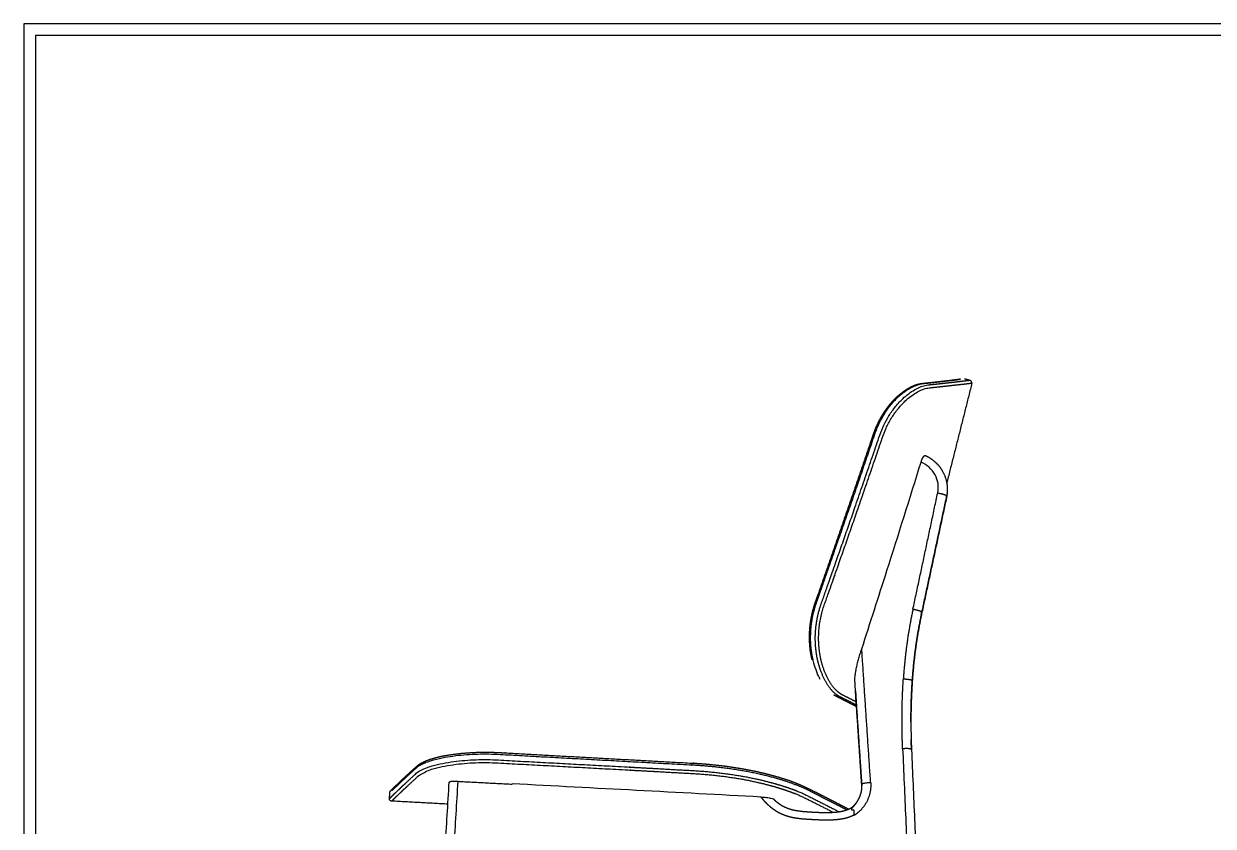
# Model space of a CAD drawing. Header units: millimetres. Extents: x 0 to 2008, y 0 to 2841.
# Drawn here: x 0 to 1004, y 2163 to 2841 of the extents above; entities that cross this region are included whole.
import ezdxf

# ---------------------------------------------------------------- set-up
doc = ezdxf.new("R2010")
doc.units = ezdxf.units.MM
doc.header["$MEASUREMENT"] = 0
doc.layers.add('3050 Søborg Wood Base', color=7, linetype='Continuous', true_color=0x000000)
doc.layers.add('Layout Large', color=7, linetype='Continuous', true_color=0x000000)

msp = doc.modelspace()

# ---------------------------------------------------------------- linework, layer by layer
at = {"layer": '3050 Søborg Wood Base'}
for points, weights, degree, knots in [([(760.1, 2537.1), (760.2, 2537.1), (760.4, 2537.1), (760.6, 2537.2), (762.9, 2537.4), (765.2, 2537.7), (767.5, 2537.9), (771.9, 2538.4), (776.3, 2538.9), (780.7, 2539.4), (784.1, 2539.8), (787.4, 2540.3), (790.8, 2540.7), (790.8, 2540.7), (790.8, 2540.7), (790.8, 2540.7)], [1, 1, 1, 1, 0.999998284861, 0.999998284861, 1, 0.99999437045, 0.99999437045, 1, 0.999997689777, 0.999997689777, 1, 1, 1, 1], 3, [5.038646, 5.038646, 5.038646, 5.038646, 6.348204, 6.348204, 6.348204, 13.334718, 13.334718, 13.334718, 26.595767, 26.595767, 26.595767, 36.772846, 36.772846, 36.772846, 36.788146, 36.788146, 36.788146, 36.788146]), ([(666.6, 2302.9), (666.1, 2304.8), (665.3, 2308.8), (664.3, 2316.8), (664.2, 2325), (664.9, 2333.4), (666.2, 2341.7), (667.9, 2347.8), (669.3, 2351.8), (669.4, 2352.2), (669.6, 2352.6), (669.7, 2353.1), (670.5, 2355.2), (678.8, 2378.9), (694.7, 2424.5), (710, 2468.9), (717.7, 2491.7), (718, 2492.6), (718.1, 2492.8), (718.2, 2493), (718.2, 2493.2), (718.3, 2493.4), (718.4, 2493.6), (718.5, 2493.8), (719, 2495.4), (720.1, 2498.4), (722.7, 2504.2), (725.6, 2509.7), (729, 2514.8), (731.7, 2518.4), (734.2, 2521.3), (736.2, 2523.5), (737.3, 2524.5), (737.8, 2525), (739.1, 2526.1), (743.6, 2530.1), (749.7, 2534), (754.9, 2536), (757.3, 2536.6), (758.3, 2536.7), (758.6, 2536.8), (758.7, 2536.8), (758.8, 2536.8), (758.9, 2536.8), (759.2, 2536.8), (759.9, 2536.9), (760.5, 2537), (760.9, 2537), (761.1, 2537), (761.2, 2537), (761.4, 2537.1), (763.9, 2537.3), (771.7, 2538.2), (783, 2539.5), (788.9, 2540.2), (791, 2540.5)], [1, 1, 1, 1, 1, 1, 1, 1, 1, 0.9999977179, 0.9999977179, 1, 1, 1, 1, 1, 1, 1, 1, 1, 1, 1, 1, 1, 1, 1, 1, 1, 1, 1, 1, 1, 1, 1, 1, 1, 1, 1, 1, 1, 1, 1, 1, 1, 1, 1, 1, 1, 1, 1, 1, 1, 1, 1, 1, 1], 3, [1375.366714, 1375.366714, 1375.366714, 1375.366714, 1381.387202, 1387.341479, 1399.747169, 1405.908978, 1412.407476, 1424.98554, 1424.98554, 1424.98554, 1426.34385, 1426.34385, 1426.34385, 1433.107123, 1502.362985, 1572.518431, 1575.21497, 1575.21497, 1575.21497, 1575.889283, 1575.889283, 1575.889283, 1576.555824, 1576.555824, 1576.555824, 1581.454863, 1586.209344, 1595.600661, 1600.002601, 1604.721275, 1609.174369, 1611.402178, 1613.578504, 1613.578504, 1613.578504, 1620.531186, 1638.971362, 1648.890081, 1653.35621, 1654.83255, 1655.590274, 1655.590274, 1655.590274, 1656.136174, 1656.682074, 1657.773874, 1660.926961, 1660.926961, 1660.926961, 1662.241722, 1662.241722, 1662.241722, 1680.524299, 1723.508635, 1771.801706, 1771.801706, 1771.801706, 1771.801706]), ([(670.6, 2301.9), (670.1, 2303.9), (669.3, 2307.8), (668.3, 2315.9), (668.1, 2324.2), (668.9, 2332.4), (669.8, 2338.5), (671.2, 2344.6), (672.5, 2348.7), (673.2, 2350.8), (673.4, 2351.2), (673.5, 2351.6), (673.7, 2352.1), (687, 2389.7), (702.7, 2434.9), (718.7, 2481.5), (721.7, 2490.3), (722.1, 2491.5), (722.2, 2491.7), (722.3, 2492), (722.3, 2492.2), (722.4, 2492.4), (722.5, 2492.6), (722.6, 2492.8), (723.1, 2494.3), (724.2, 2497.3), (726.8, 2503.2), (730.6, 2510.1), (735.3, 2516.7), (739.2, 2521.2), (741.3, 2523.2), (742.1, 2523.9), (743.4, 2525.2), (749.4, 2530.3), (756.2, 2534.1), (761.5, 2535.4), (762.8, 2535.6), (763.1, 2535.7), (763.2, 2535.7), (763.4, 2535.7), (763.8, 2535.7), (764.4, 2535.8), (765, 2535.8), (765.4, 2535.9), (765.5, 2535.9), (765.7, 2535.9), (765.9, 2535.9), (766.8, 2536), (775, 2536.9), (785.8, 2538.1), (795, 2539.2), (798.5, 2539.6), (799, 2539.6), (799.1, 2539.6)], [1, 1, 1, 1, 1, 1, 1, 1, 1, 1, 0.999997149791, 0.999997149791, 1, 1, 1, 1, 1, 1, 1, 1, 1, 1, 1, 1, 1, 1, 1, 1, 1, 1, 1, 1, 1, 1, 1, 1, 1, 1, 1, 1, 1, 1, 1, 1, 1, 1, 1, 1, 1, 1, 1, 1, 1, 1], 3, [72.774298, 72.774298, 72.774298, 72.774298, 78.91307, 84.821831, 97.259087, 103.626565, 109.588455, 115.886084, 122.430423, 122.430423, 122.430423, 123.788874, 123.788874, 123.788874, 244.536549, 268.739267, 272.704573, 272.704573, 272.704573, 273.379149, 273.379149, 273.379149, 274.045765, 274.045765, 274.045765, 278.80677, 283.729012, 293.390379, 302.410081, 307.935552, 311.118366, 311.118366, 311.118366, 318.804214, 344.575594, 351.035665, 353.583924, 353.583924, 353.583924, 354.248798, 354.913672, 356.24342, 358.986186, 358.986186, 358.986186, 360.31694, 360.31694, 360.31694, 366.965787, 422.376358, 461.275143, 500.438044, 520.654521, 520.654521, 520.654521, 520.654521]), ([(673.3, 2302.6), (672.9, 2304.5), (672.1, 2308.4), (671.1, 2316.2), (670.8, 2330.2), (673.2, 2342.2), (675.8, 2349.8), (676, 2350.2), (676.1, 2350.7), (676.3, 2351.1), (689.6, 2388.7), (705.3, 2434), (721.3, 2480.5), (724.3, 2489.3), (724.7, 2490.6), (724.8, 2490.8), (724.9, 2491), (724.9, 2491.2), (725, 2491.4), (725.1, 2491.6), (725.2, 2491.8), (725.6, 2493.3), (726.7, 2496.2), (729.2, 2501.8), (732.9, 2508.5), (737.4, 2514.8), (741.2, 2519.1), (743.2, 2521.1), (743.9, 2521.8), (745.3, 2523), (751.1, 2528), (757.8, 2531.7), (762.9, 2533), (764.2, 2533.2), (764.5, 2533.3), (764.6, 2533.3), (764.8, 2533.3), (765.2, 2533.3), (765.8, 2533.4), (766.4, 2533.4), (766.8, 2533.5), (767, 2533.5), (767.1, 2533.5), (767.3, 2533.5), (768.2, 2533.6), (776.4, 2534.5), (787.3, 2535.7), (796.5, 2536.7), (799.9, 2537.2), (800.5, 2537.2), (800.5, 2537.2)], [1, 1, 1, 1, 1, 1, 1, 0.99999737395, 0.99999737395, 1, 1, 1, 1, 1, 1, 1, 1, 1, 1, 1, 1, 1, 1, 1, 1, 1, 1, 1, 1, 1, 1, 1, 1, 1, 1, 1, 1, 1, 1, 1, 1, 1, 1, 1, 1, 1, 1, 1, 1, 1, 1], 3, [69.967738, 69.967738, 69.967738, 69.967738, 75.924805, 81.647817, 93.659068, 117.878952, 117.878952, 117.878952, 119.217611, 119.217611, 119.217611, 239.965286, 264.168003, 268.13331, 268.13331, 268.13331, 268.807886, 268.807886, 268.807886, 269.474502, 269.474502, 269.474502, 274.03785, 278.760688, 288.051062, 296.751292, 302.093898, 305.17923, 305.17923, 305.17923, 312.865077, 338.636457, 345.096529, 347.644787, 347.644787, 347.644787, 348.309661, 348.974535, 350.304283, 353.04705, 353.04705, 353.04705, 354.377803, 354.377803, 354.377803, 361.02665, 416.437222, 455.336006, 494.498907, 514.715384, 514.715384, 514.715384, 514.715384]), ([(717.4, 2494), (717.6, 2494.6), (717.8, 2495.3), (718.1, 2495.9), (718.5, 2497), (718.9, 2498.1), (719.3, 2499.1), (720.1, 2500.9), (720.9, 2502.6), (721.7, 2504.3), (722.8, 2506.6), (724, 2508.8), (725.4, 2511), (727.3, 2514.1), (729.4, 2517), (731.5, 2519.5), (732.2, 2520.4), (733, 2521.3), (733.8, 2522.1), (734.3, 2522.7), (734.9, 2523.3), (735.5, 2523.9), (735.8, 2524.2), (736.2, 2524.5), (736.5, 2524.9), (737.7, 2526), (739, 2527.1), (740.2, 2528.1), (743.5, 2530.8), (746.7, 2532.9), (749.8, 2534.4), (751.5, 2535.2), (753.1, 2535.8), (754.7, 2536.2), (755.4, 2536.4), (756.1, 2536.6), (756.8, 2536.7), (757, 2536.8), (757.3, 2536.8), (757.5, 2536.8), (757.6, 2536.8), (757.7, 2536.9), (757.8, 2536.9)], [1, 0.999954901268, 0.999954901268, 1, 0.999867393498, 0.999867393498, 1, 0.999631941858, 0.999631941858, 1, 0.999284427054, 0.999284427054, 1, 1, 1, 1, 0.999757635196, 0.999757635196, 1, 0.999852389533, 0.999852389533, 1, 0.999954259286, 0.999954259286, 1, 0.999581183822, 0.999581183822, 1, 1, 1, 1, 1, 1, 1, 0.999202693724, 0.999202693724, 1, 0.99989506967, 0.99989506967, 1, 0.999971897152, 0.999971897152, 1], 3, [200.969603, 200.969603, 200.969603, 200.969603, 203.011622, 203.011622, 203.011622, 206.4879, 206.4879, 206.4879, 212.17281, 212.17281, 212.17281, 219.766171, 219.766171, 219.766171, 232.172389, 232.172389, 232.172389, 235.605972, 235.605972, 235.605972, 238.049513, 238.049513, 238.049513, 239.503349, 239.503349, 239.503349, 244.439101, 244.439101, 244.439101, 263.209177, 263.209177, 263.209177, 273.311051, 273.311051, 273.311051, 275.478995, 275.478995, 275.478995, 276.175071, 276.175071, 276.175071, 276.528058, 276.528058, 276.528058, 276.528058]), ([(747.3, 2533), (748.7, 2533.9), (750.2, 2534.6), (751.5, 2535.2), (752.8, 2535.7), (754.1, 2536.1), (755.3, 2536.4), (755.6, 2536.5), (755.9, 2536.6), (756.3, 2536.6), (756.5, 2536.7), (756.7, 2536.7), (756.9, 2536.7), (757, 2536.8), (757.1, 2536.8), (757.2, 2536.8)], [1, 1, 1, 1, 1, 1, 1, 0.999768089498, 0.999768089498, 1, 0.999897723409, 0.999897723409, 1, 0.999949082027, 0.999949082027, 1], 3, [64.945815, 64.945815, 64.945815, 64.945815, 73.443919, 73.443919, 73.443919, 81.172462, 81.172462, 81.172462, 82.197859, 82.197859, 82.197859, 82.800594, 82.800594, 82.800594, 83.162074, 83.162074, 83.162074, 83.162074]), ([(757.8, 2536.9), (757.9, 2536.9), (758, 2536.9), (758.1, 2536.9), (758.2, 2536.9), (758.2, 2536.9), (758.3, 2536.9), (758.5, 2536.9), (758.6, 2537), (758.8, 2537), (759.2, 2537), (759.6, 2537.1), (760.1, 2537.1)], [1, 0.999989195864, 0.999989195864, 1, 1, 1, 1, 1, 1, 1, 1, 1, 1], 3, [0, 0, 0, 0, 0.24924, 0.24924, 0.24924, 0.796897, 0.796897, 0.796897, 1.888885, 1.888885, 1.888885, 5.038646, 5.038646, 5.038646, 5.038646]), ([(668.3, 2351.9), (668.4, 2352.1), (668.4, 2352.4), (668.5, 2352.6), (668.6, 2352.8), (668.7, 2353), (668.7, 2353.2), (669.5, 2355.3), (670.2, 2357.4), (671, 2359.5), (678.5, 2381.1), (686.1, 2402.7), (693.5, 2424.4), (701.1, 2446.3), (708.6, 2468.2), (716.1, 2490.2), (716.4, 2491), (716.7, 2491.9), (717, 2492.7), (717, 2492.9), (717.1, 2493.1), (717.2, 2493.3)], [1, 0.999996842951, 0.999996842951, 1, 1, 1, 1, 0.999999978035, 0.999999978035, 1, 0.99999783938, 0.99999783938, 1, 0.999998006446, 0.999998006446, 1, 1, 1, 1, 1, 1, 1], 3, [50.628977, 50.628977, 50.628977, 50.628977, 51.311568, 51.311568, 51.311568, 51.986399, 51.986399, 51.986399, 58.692594, 58.692594, 58.692594, 127.364066, 127.364066, 127.364066, 196.927765, 196.927765, 196.927765, 199.623841, 199.623841, 199.623841, 200.298166, 200.298166, 200.298166, 200.298166]), ([(757.6, 2470.5), (757.8, 2471), (757.9, 2471.4), (758.1, 2471.8), (758.1, 2472), (758.2, 2472.2), (758.2, 2472.3)], [1, 1, 1, 1, 0.999964627864, 0.999964627864, 1], 3, [32.211241, 32.211241, 32.211241, 32.211241, 33.644067, 33.644067, 33.644067, 34.173129, 34.173129, 34.173129, 34.173129]), ([(759.5, 2474.9), (759.5, 2475), (759.6, 2475.1), (759.7, 2475.2), (759.7, 2475.3), (759.8, 2475.3), (759.8, 2475.4), (760.3, 2475.9), (760.7, 2476.1), (761.2, 2476.1), (761.3, 2476.1), (761.3, 2476)], [1, 0.999632998096, 0.999632998096, 1, 0.99966144957, 0.99966144957, 1, 1, 1, 1, 1, 1], 3, [37.769722, 37.769722, 37.769722, 37.769722, 38.141062, 38.141062, 38.141062, 38.419444, 38.419444, 38.419444, 41.638449, 41.638449, 42.52479, 42.52479, 42.52479, 42.52479]), ([(761.3, 2476), (764.3, 2474.6), (767, 2472.8), (769.4, 2470.6), (772, 2468.3), (774.2, 2465.5), (775.9, 2462.4)], [0.9999999948, 0.99272935655, 0.992729358283, 1, 1, 1, 1], 3, [42.52479, 42.52479, 42.52479, 42.52479, 52.215845, 52.215845, 52.215845, 62.906881, 62.906881, 62.906881, 62.906881]), ([(665.6, 2303.5), (664.9, 2306.2), (664.4, 2309.1), (664, 2312), (663.8, 2314), (663.6, 2316), (663.5, 2318), (663.4, 2319.8), (663.4, 2321.7), (663.4, 2323.6), (663.4, 2326.9), (663.6, 2330.3), (664, 2333.6), (664.5, 2336.9), (665, 2340.1), (665.8, 2343.3), (666.2, 2345), (666.6, 2346.6), (667.1, 2348.2), (667.3, 2349.1), (667.6, 2349.9), (667.9, 2350.7), (668, 2351.1), (668.1, 2351.5), (668.3, 2351.9)], [1, 1, 1, 1, 0.999588071976, 0.999588071976, 1, 0.999655707432, 0.999655707432, 1, 0.998933837118, 0.998933837118, 1, 0.998992825867, 0.998992825867, 1, 0.999735848264, 0.999735848264, 1, 0.999931500834, 0.999931500834, 1, 0.999982452726, 0.999982452726, 1], 3, [0, 0, 0, 0, 10.165235, 10.165235, 10.165235, 16.126042, 16.126042, 16.126042, 21.720597, 21.720597, 21.720597, 31.791928, 31.791928, 31.791928, 41.690347, 41.690347, 41.690347, 46.756306, 46.756306, 46.756306, 49.327806, 49.327806, 49.327806, 50.628977, 50.628977, 50.628977, 50.628977]), ([(703, 2265.3), (698.8, 2267.5), (694.5, 2269.6), (690.3, 2271.7), (690, 2271.8), (689.7, 2272), (689.3, 2272.2), (689.2, 2272.2), (689.1, 2272.3), (688.9, 2272.4), (688.7, 2272.5), (686.7, 2273.6), (682, 2277.3), (675.7, 2286.5), (672, 2296.3), (670.6, 2301.9)], [1, 0.999996203948, 0.999996203948, 1, 1, 1, 1, 0.999976149501, 0.999976149501, 1, 1, 1, 1, 1, 1, 1], 3, [0, 0, 0, 0, 14.192571, 14.192571, 14.192571, 16.620576, 16.620576, 16.620576, 17.089162, 17.089162, 17.089162, 19.001772, 31.785218, 52.320649, 72.774298, 72.774298, 72.774298, 72.774298]), ([(702.8, 2268.1), (699.4, 2269.8), (696, 2271.5), (692.6, 2273.2), (692.3, 2273.3), (692, 2273.5), (691.6, 2273.6), (691.5, 2273.7), (691.4, 2273.8), (691.2, 2273.8), (691, 2274), (689, 2275.1), (684.5, 2278.7), (678.2, 2287.6), (674.7, 2297.2), (673.3, 2302.6)], [1, 0.999997552202, 0.999997552202, 1, 1, 1, 1, 0.999976229068, 0.999976229068, 1, 1, 1, 1, 1, 1, 1], 3, [0, 0, 0, 0, 11.392141, 11.392141, 11.392141, 13.820146, 13.820146, 13.820146, 14.282602, 14.282602, 14.282602, 16.195213, 28.978658, 49.514089, 69.967738, 69.967738, 69.967738, 69.967738]), ([(684.4, 2273.5), (684.3, 2273.5), (684.3, 2273.5), (684.2, 2273.6), (684.1, 2273.6), (684, 2273.6), (684, 2273.7)], [1, 1, 1, 1, 0.999976660696, 0.999976660696, 1], 3, [0, 0, 0, 0, 0.5106359, 0.5106359, 0.5106359, 0.7695481, 0.7695481, 0.7695481, 0.7695481]), ([(703.1, 2264), (699.4, 2265.9), (695.7, 2267.8), (692, 2269.7), (690.1, 2270.6), (688.2, 2271.6), (686.3, 2272.5), (686, 2272.7), (685.7, 2272.8), (685.3, 2273), (685, 2273.1), (684.7, 2273.3), (684.4, 2273.5)], [1, 0.999997105746, 0.999997105746, 1, 0.999999082035, 0.999999082035, 1, 1, 1, 1, 1, 1, 1], 3, [0, 0, 0, 0, 12.485468, 12.485468, 12.485468, 18.857063, 18.857063, 18.857063, 21.204269, 21.204269, 21.204269, 23.601436, 23.601436, 23.601436, 23.601436]), ([(309.1, 2191.4), (309.1, 2191.5), (309.1, 2191.7), (309.2, 2192.1), (309.3, 2192.5), (309.5, 2192.8), (309.7, 2193), (309.9, 2193.2), (310.2, 2193.4), (310.3, 2193.6), (311.2, 2194.4), (312.7, 2195.9), (314.9, 2198), (317.7, 2200.7), (320.6, 2203.5), (323.5, 2206.2), (326.3, 2208.7), (329.1, 2211.3), (331.9, 2213.8), (332, 2213.9), (332.2, 2214), (332.3, 2214.1), (332.4, 2214.2), (332.5, 2214.3), (332.5, 2214.4), (332.6, 2214.4), (332.6, 2214.4), (332.7, 2214.5), (333.4, 2215.1), (334.3, 2215.7), (335.2, 2216.2), (336.7, 2217), (338.4, 2217.8), (340.3, 2218.6), (343.2, 2219.7), (346.7, 2220.7), (350.6, 2221.7), (354.6, 2222.6), (359.1, 2223.4), (364.1, 2224), (367.3, 2224.4), (370.7, 2224.8), (374.3, 2225), (380.1, 2225.5), (386.3, 2225.7), (392.6, 2225.6), (393.9, 2225.6), (395.2, 2225.5), (396.5, 2225.5), (397.1, 2225.5), (397.7, 2225.4), (398.3, 2225.4), (398.7, 2225.4), (399.1, 2225.4), (399.5, 2225.4), (399.8, 2225.4), (400.2, 2225.3), (400.6, 2225.3), (401.1, 2225.3), (401.6, 2225.3), (402, 2225.3), (402.3, 2225.2), (402.5, 2225.2), (402.8, 2225.2), (403, 2225.2), (403.3, 2225.2), (403.5, 2225.2)], [1, 1, 1, 1, 1, 1, 1, 1, 1, 1, 1, 1, 1, 0.999979461887, 0.999979461887, 1, 0.999983090768, 0.999983090768, 1, 1, 1, 1, 0.999936201033, 0.999936201033, 1, 1, 1, 1, 1, 1, 1, 1, 1, 1, 1, 1, 1, 1, 1, 1, 1, 1, 1, 1, 1, 1, 0.999977830359, 0.999977830359, 1, 0.999994195946, 0.999994195946, 1, 0.999998097882, 0.999998097882, 1, 0.999998108809, 0.999998108809, 1, 0.999996891916, 0.999996891916, 1, 1, 1, 1, 1, 1, 1], 3, [6.56198, 6.56198, 6.56198, 6.56198, 6.924802, 7.207412, 7.715146, 8.126581, 8.287272, 8.521659, 9.195986, 9.195986, 9.195986, 68.649077, 68.649077, 68.649077, 80.553543, 80.553543, 80.553543, 91.905813, 91.905813, 91.905813, 93.410669, 93.410669, 93.410669, 93.76407, 93.76407, 93.76407, 94.222102, 94.222102, 94.222102, 102.107836, 102.107836, 102.107836, 113.651168, 113.651168, 113.651168, 130.786221, 130.786221, 130.786221, 148.33299, 148.33299, 148.33299, 159.93416, 159.93416, 159.93416, 179.109148, 179.109148, 179.109148, 182.933943, 182.933943, 182.933943, 184.80368, 184.80368, 184.80368, 185.928301, 185.928301, 185.928301, 187.053132, 187.053132, 187.053132, 188.50938, 188.50938, 188.50938, 189.249642, 189.249642, 189.249642, 189.98552, 189.98552, 189.98552, 189.98552]), ([(310.9, 2193.2), (311.8, 2194.1), (314.7, 2196.9), (321.4, 2203.3), (328.3, 2209.6), (331.4, 2212.4), (331.5, 2212.5), (331.6, 2212.6), (331.8, 2212.7), (332, 2213), (332.6, 2213.5), (333.6, 2214.2), (334.8, 2214.8), (336.6, 2215.8), (339, 2216.9), (342.5, 2218.1), (346.3, 2219.2), (350.5, 2220.3), (355, 2221.2), (361.5, 2222.3), (370.2, 2223.4), (381.1, 2224), (390.4, 2224.2), (396.9, 2224), (400, 2223.9), (401.9, 2223.8), (402.9, 2223.7), (403.4, 2223.7), (404.5, 2223.6), (405.5, 2223.6), (406.5, 2223.5), (459.4, 2220.6), (512.3, 2217.7), (565.2, 2214.8), (565.7, 2214.8), (566.1, 2214.8), (566.6, 2214.8), (571.1, 2214.5), (579.9, 2213.8), (593, 2212.4), (605.8, 2210.4), (616.2, 2208.4), (624.3, 2206.6), (632, 2204.6), (639.6, 2202.5), (646.7, 2200.1), (651.6, 2198.3), (656.2, 2196.4), (659.1, 2195.1), (660.5, 2194.5), (661, 2194.2), (661.5, 2194), (662, 2193.7), (662.2, 2193.6), (662.5, 2193.5), (662.7, 2193.4), (664.2, 2192.7), (671.2, 2189.1), (681.2, 2184), (689.8, 2179.6), (693.7, 2177.6), (694.9, 2176.9)], [1, 1, 1, 1, 1, 1, 1, 1, 1, 1, 1, 1, 1, 1, 1, 1, 1, 1, 1, 1, 1, 1, 1, 1, 1, 1, 1, 1, 1, 1, 1, 1, 1, 1, 0.999999806529, 0.999999806529, 1, 1, 1, 1, 1, 1, 1, 1, 1, 1, 1, 1, 1, 1, 0.999976553696, 0.999976553696, 1, 1, 1, 1, 1, 1, 1, 1, 1, 1], 3, [628.581431, 628.581431, 628.581431, 628.581431, 667.336236, 726.537398, 767.073233, 767.073233, 767.073233, 768.576638, 768.576638, 768.576638, 769.718827, 770.878298, 772.219204, 773.739022, 776.859979, 780.379726, 784.676739, 788.83081, 793.418968, 798.331333, 808.70079, 819.742777, 831.116366, 836.524952, 839.192391, 840.451754, 842.153197, 842.153197, 842.153197, 845.209425, 845.209425, 845.209425, 1004.119305, 1004.119305, 1004.119305, 1005.60165, 1005.60165, 1005.60165, 1019.115777, 1031.987819, 1045.228218, 1057.80796, 1063.910318, 1070.01596, 1081.763497, 1087.364823, 1092.635328, 1097.484811, 1102.136776, 1102.136776, 1102.136776, 1103.80275, 1103.80275, 1103.80275, 1105.41299, 1105.41299, 1105.41299, 1115.149862, 1153.470203, 1182.28799, 1195.85413, 1195.85413, 1195.85413, 1195.85413]), ([(403.5, 2225.2), (404.5, 2225.1), (405.5, 2225.1), (406.6, 2225), (459.5, 2222.1), (512.3, 2219.2), (565.2, 2216.3), (565.7, 2216.3), (566.2, 2216.3), (566.7, 2216.2)], [1, 1, 1, 1, 1, 1, 1, 0.999999799879, 0.999999799878, 1], 3, [189.98552, 189.98552, 189.98552, 189.98552, 193.041793, 193.041793, 193.041793, 351.951672, 351.951672, 351.951672, 353.427892, 353.427892, 353.427892, 353.427892]), ([(308.8, 2186.4), (308.8, 2186.4), (310.5, 2188.1), (318.1, 2195.5), (326.9, 2203.7), (331.1, 2207.5), (331.3, 2207.7), (331.4, 2207.8), (331.5, 2207.9), (331.8, 2208.1), (332.3, 2208.6), (333.3, 2209.2), (334.4, 2209.9), (335.6, 2210.6), (337, 2211.3), (339.1, 2212.2), (342, 2213.2), (345.8, 2214.4), (350.1, 2215.4), (354.8, 2216.4), (361.4, 2217.5), (370, 2218.6), (380.7, 2219.3), (390, 2219.4), (396.5, 2219.2), (399.7, 2219.1), (401.6, 2219), (402.6, 2218.9), (403.2, 2218.9), (404.2, 2218.9), (405.2, 2218.8), (406.2, 2218.7), (459.1, 2215.9), (512, 2213), (564.9, 2210.1), (565.4, 2210), (565.9, 2210), (566.4, 2210), (570.9, 2209.7), (579.8, 2209.1), (593.1, 2207.5), (605.8, 2205.6), (618.4, 2203.1), (630.4, 2200.2), (640, 2197.4), (646.9, 2195.1), (651.6, 2193.4), (656.1, 2191.5), (658.9, 2190.3), (660.2, 2189.6), (660.7, 2189.4), (661.2, 2189.1), (661.7, 2188.9), (662, 2188.8), (662.2, 2188.6), (662.4, 2188.5), (671, 2184.2), (679.6, 2179.8), (688.2, 2175.4)], [1, 1, 1, 1, 1, 1, 1, 1, 1, 1, 1, 1, 1, 1, 1, 1, 1, 1, 1, 1, 1, 1, 1, 1, 1, 1, 1, 1, 1, 1, 1, 1, 1, 1, 1, 0.999999812432, 0.999999812432, 1, 1, 1, 1, 1, 1, 1, 1, 1, 1, 1, 1, 1, 0.999976247842, 0.999976247842, 1, 1, 1, 1, 0.999981349215, 0.999981349215, 1], 3, [3.285706, 3.285706, 3.285706, 3.285706, 65.363084, 144.765792, 199.411521, 199.411521, 199.411521, 200.923216, 200.923216, 200.923216, 201.960047, 203.141779, 204.43277, 205.835111, 207.35272, 209.171603, 212.684536, 216.555318, 221.056637, 225.959111, 230.870711, 241.095415, 251.967608, 263.175771, 268.856488, 271.566627, 272.768621, 274.528824, 274.528824, 274.528824, 277.585135, 277.585135, 277.585135, 436.495433, 436.495433, 436.495433, 437.977782, 437.977782, 437.977782, 451.480513, 464.821759, 478.045243, 490.204274, 503.362666, 514.867048, 520.13465, 525.264897, 530.038994, 534.53288, 534.53288, 534.53288, 536.200356, 536.200356, 536.200356, 537.818121, 537.818121, 537.818121, 566.706876, 566.706876, 566.706876, 566.706876]), ([(310.7, 2184.3), (310.7, 2184.3), (312.3, 2186), (320, 2193.4), (328.8, 2201.6), (333, 2205.4), (333.1, 2205.5), (333.2, 2205.6), (333.3, 2205.7), (333.6, 2205.9), (334.1, 2206.4), (335.1, 2207), (336.1, 2207.7), (337.3, 2208.4), (338.7, 2209), (340.8, 2209.9), (343.6, 2210.9), (347.3, 2212), (351.4, 2213.1), (356, 2214), (362.4, 2215.1), (370.8, 2216.1), (381.2, 2216.8), (390.2, 2216.9), (396.5, 2216.7), (399.6, 2216.6), (401.5, 2216.5), (402.5, 2216.4), (403, 2216.4), (404.1, 2216.4), (405.1, 2216.3), (406.1, 2216.2), (459, 2213.4), (511.9, 2210.5), (564.8, 2207.6), (565.2, 2207.5), (565.7, 2207.5), (566.2, 2207.5), (570.6, 2207.2), (579.4, 2206.6), (592.4, 2205.1), (604.9, 2203.2), (617.3, 2200.8), (629, 2197.9), (638.4, 2195.2), (645.2, 2192.9), (649.9, 2191.2), (654.3, 2189.4), (657, 2188.2), (658.4, 2187.5), (658.8, 2187.3), (659.3, 2187.1), (659.8, 2186.8), (660.1, 2186.7), (660.3, 2186.6), (660.5, 2186.5), (668.2, 2182.6), (675.8, 2178.8), (683.3, 2174.9)], [1, 1, 1, 1, 1, 1, 1, 1, 1, 1, 1, 1, 1, 1, 1, 1, 1, 1, 1, 1, 1, 1, 1, 1, 1, 1, 1, 1, 1, 1, 1, 1, 1, 1, 1, 0.999999804526, 0.999999804526, 1, 1, 1, 1, 1, 1, 1, 1, 1, 1, 1, 1, 1, 0.999976098863, 0.999976098863, 1, 1, 1, 1, 0.999985546764, 0.999985546764, 1], 3, [47.484709, 47.484709, 47.484709, 47.484709, 110.972526, 190.375024, 245.020608, 245.020608, 245.020608, 246.5323, 246.5323, 246.5323, 247.541565, 248.691766, 249.948211, 251.312946, 252.789784, 254.559714, 257.977843, 261.743752, 266.122476, 270.89036, 275.665774, 285.602864, 296.164156, 307.047548, 312.562948, 315.19323, 316.360817, 318.105675, 318.105675, 318.105675, 321.161977, 321.161977, 321.161977, 480.071855, 480.071855, 480.071855, 481.543306, 481.543306, 481.543306, 494.784008, 507.868577, 520.839942, 532.769981, 545.688936, 556.989384, 562.164108, 567.203701, 571.894002, 576.30895, 576.30895, 576.30895, 577.952218, 577.952218, 577.952218, 579.569978, 579.569978, 579.569978, 605.129007, 605.129007, 605.129007, 605.129007]), ([(566.7, 2216.2), (567.1, 2216.2), (567.5, 2216.2), (567.8, 2216.2), (568.3, 2216.2), (568.8, 2216.1), (569.3, 2216.1), (570.9, 2216), (572.5, 2215.9), (574.1, 2215.8), (575.8, 2215.6), (577.5, 2215.5), (579.2, 2215.3), (584.5, 2214.8), (589.8, 2214.2), (595, 2213.5), (596.3, 2213.3), (597.6, 2213.1), (598.9, 2212.9), (600.1, 2212.7), (601.4, 2212.5), (602.7, 2212.3), (605.1, 2211.9), (607.6, 2211.5), (610.1, 2211), (613.3, 2210.4), (616.5, 2209.8), (619.8, 2209.1), (621.3, 2208.7), (622.9, 2208.3), (624.5, 2208), (626.6, 2207.5), (628.8, 2206.9), (630.9, 2206.3), (636.7, 2204.8), (642.1, 2203.1), (646.9, 2201.5), (648.5, 2200.9), (650.1, 2200.3), (651.8, 2199.6), (653.1, 2199.1), (654.4, 2198.6), (655.7, 2198), (657.1, 2197.4), (658.5, 2196.8), (659.8, 2196.2), (660.1, 2196.1), (660.3, 2195.9), (660.6, 2195.8), (660.8, 2195.7), (661.1, 2195.6), (661.3, 2195.4)], [0.999999999999, 0.999999000122, 0.999999000122, 1, 0.999998569026, 0.999998569026, 1, 0.999984370558, 0.999984370558, 1, 0.999982116402, 0.999982116402, 1, 0.99982219731, 0.99982219731, 1, 0.999988649781, 0.999988649781, 1, 0.999988562277, 0.999988562277, 1, 0.999952753449, 0.999952753449, 1, 0.999907096244, 0.999907096244, 1, 0.999975577209, 0.999975577209, 1, 0.999948576552, 0.999948576552, 1, 1, 1, 1, 0.999910878168, 0.999910878168, 1, 0.999912194837, 0.999912194837, 1, 0.999849873719, 0.999849873719, 1, 0.999990411937, 0.999990411937, 1, 0.999998666061, 0.999998666061, 1], 3, [353.427892, 353.427892, 353.427892, 353.427892, 354.559207, 354.559207, 354.559207, 356.012789, 356.012789, 356.012789, 360.849442, 360.849442, 360.849442, 365.990174, 365.990174, 365.990174, 381.879536, 381.879536, 381.879536, 385.760615, 385.760615, 385.760615, 389.595024, 389.595024, 389.595024, 397.122212, 397.122212, 397.122212, 407.029685, 407.029685, 407.029685, 411.850105, 411.850105, 411.850105, 418.493625, 418.493625, 418.493625, 441.001205, 441.001205, 441.001205, 446.243522, 446.243522, 446.243522, 450.527647, 450.527647, 450.527647, 454.977407, 454.977407, 454.977407, 455.863634, 455.863634, 455.863634, 456.646566, 456.646566, 456.646566, 456.646566]), ([(715, 2200.1), (715.3, 2196.4), (714.6, 2190.1), (710.5, 2180.8), (706.2, 2176), (703.2, 2173.7), (702.5, 2173.2), (701.8, 2172.7), (701.1, 2172.2)], [1, 1, 1, 1, 1, 1, 0.999403468197, 0.999403468197, 1], 3, [0.110735, 0.110735, 0.110735, 0.110735, 11.441484, 19.143967, 30.566765, 30.566765, 30.566765, 33.164803, 33.164803, 33.164803, 33.164803]), ([(661.3, 2195.4), (661.5, 2195.3), (661.8, 2195.2), (662, 2195.1), (663.4, 2194.4), (664.9, 2193.7), (666.3, 2193), (671.3, 2190.5), (676.2, 2188), (681.2, 2185.4), (684.3, 2183.9), (687.3, 2182.3), (690.4, 2180.7), (692.4, 2179.7), (694.4, 2178.6), (696.4, 2177.6)], [1, 1, 1, 1, 0.999999494351, 0.999999494351, 1, 0.999993896389, 0.999993896389, 1, 0.999997439066, 0.999997439066, 1, 0.999998629696, 0.999998629696, 1], 3, [456.646566, 456.646566, 456.646566, 456.646566, 458.258043, 458.258043, 458.258043, 463.007627, 463.007627, 463.007627, 479.7222, 479.7222, 479.7222, 490.070611, 490.070611, 490.070611, 496.853586, 496.853586, 496.853586, 496.853586]), ([(702.4, 2182.2), (703.1, 2183), (703.7, 2184), (704.3, 2184.9), (705.3, 2186.6), (706.1, 2188.3), (706.6, 2190.2), (706.7, 2190.4), (706.9, 2190.9), (707.1, 2191.9), (707.5, 2193.8), (707.6, 2195.4), (707.6, 2196.5)], [1, 0.998137921699, 0.998137921699, 1, 0.994697737172, 0.994697737172, 1, 1, 1, 1, 1, 1, 1], 3, [0, 0, 0, 0, 3.41849, 3.41849, 3.41849, 9.127366, 9.127366, 9.127366, 9.827872, 10.70353, 12.273145, 15.54542, 15.54542, 15.54542, 15.54542]), ([(701.1, 2172.5), (699.8, 2171.9), (697.1, 2170.7), (693.5, 2169.7), (690.5, 2169.1), (687.1, 2168.6), (682.2, 2168.2), (675.3, 2168.2), (669.2, 2168.4), (664.4, 2168.7), (661.1, 2168.9), (656.7, 2169.2), (651.8, 2169.8), (646.9, 2170.8), (643, 2172), (639.4, 2173.5), (636.4, 2175), (634.3, 2176.4), (632.7, 2177.5), (631.2, 2178.6), (629.7, 2179.9), (628.2, 2181.3), (626.2, 2183.2), (624.8, 2184.9), (623.9, 2186), (623.4, 2186.6), (622.9, 2187.1), (622.5, 2187.7)], [1, 1, 1, 1, 1, 1, 1, 1, 1, 1, 1, 1, 1, 1, 1, 1, 1, 1, 1, 1, 1, 1, 1, 1, 1, 0.999894517502, 0.999894517502, 1], 3, [0, 0, 0, 0, 4.279872, 8.723077, 11.117806, 13.602438, 18.987435, 25.95637, 34.14184, 37.386482, 40.233585, 44.156741, 50.794793, 55.046927, 58.980514, 62.929926, 66.763192, 69.06132, 70.576503, 72.524445, 74.620939, 76.534707, 78.683041, 82.976301, 82.976301, 82.976301, 85.249628, 85.249628, 85.249628, 85.249628]), ([(633.1, 2186), (633.3, 2185.7), (633.6, 2185.5), (633.9, 2185.2), (634.5, 2184.6), (635.1, 2184.1), (635.7, 2183.6), (636.4, 2183.1), (637, 2182.6), (637.7, 2182.1), (639.4, 2180.9), (641.2, 2179.9), (643.1, 2179.1), (644.1, 2178.6), (645, 2178.3), (646, 2177.9), (647, 2177.6), (648, 2177.3), (649, 2177.1), (650, 2176.8), (651, 2176.6), (652, 2176.4), (653, 2176.3), (654, 2176.1), (655.1, 2176), (656.1, 2175.8), (657.1, 2175.7), (658.1, 2175.6), (659.1, 2175.5), (660.2, 2175.5), (661.2, 2175.4), (662.2, 2175.3), (663.3, 2175.3), (664.3, 2175.2), (664.7, 2175.2), (665.1, 2175.1), (665.5, 2175.1), (665.9, 2175.1), (666.3, 2175.1), (666.7, 2175.1), (667.2, 2175), (667.7, 2175), (668.2, 2175), (668.7, 2174.9), (669.2, 2174.9), (669.7, 2174.9), (671.7, 2174.8), (673.8, 2174.7), (675.8, 2174.7), (677.9, 2174.7), (679.9, 2174.7), (681.9, 2174.8), (684.4, 2174.9), (686.9, 2175.1), (689.3, 2175.5), (691.1, 2175.8), (692.9, 2176.3), (694.7, 2176.9), (695.7, 2177.2), (696.7, 2177.6), (697.6, 2178.1), (698.5, 2178.6), (699.4, 2179.2), (700.2, 2179.8), (700.6, 2180.1), (701, 2180.4), (701.4, 2180.8)], [1, 0.999934972745, 0.999934972745, 1, 0.999629151892, 0.999629151892, 1, 0.999572037426, 0.999572037426, 1, 0.996865767073, 0.996865767073, 1, 0.999310291794, 0.999310291794, 1, 0.999443141156, 0.999443141156, 1, 0.999646768167, 0.999646768167, 1, 0.999780244217, 0.999780244217, 1, 0.99989885317, 0.99989885317, 1, 0.999958961518, 0.999958961518, 1, 0.999991573683, 0.999991573683, 1, 1, 1, 1, 1, 1, 1, 0.999998753116, 0.999998753116, 1, 0.999997812401, 0.999997812401, 1, 1, 1, 1, 1, 1, 1, 1, 1, 1, 1, 1, 1, 1, 1, 1, 1, 1, 1, 0.998975871364, 0.998975871364, 1], 3, [98.286511, 98.286511, 98.286511, 98.286511, 99.405901, 99.405901, 99.405901, 101.899635, 101.899635, 101.899635, 104.36039, 104.36039, 104.36039, 110.577934, 110.577934, 110.577934, 113.643178, 113.643178, 113.643178, 116.778223, 116.778223, 116.778223, 119.816381, 119.816381, 119.816381, 122.957855, 122.957855, 122.957855, 125.996885, 125.996885, 125.996885, 129.130874, 129.130874, 129.130874, 132.207836, 132.207836, 132.207836, 133.403541, 133.403541, 133.403541, 134.595058, 134.595058, 134.595058, 136.112075, 136.112075, 136.112075, 137.61896, 137.61896, 137.61896, 143.77216, 143.77216, 143.77216, 149.88576, 149.88576, 149.88576, 157.254412, 157.254412, 157.254412, 162.872787, 162.872787, 162.872787, 166.030987, 166.030987, 166.030987, 169.199994, 169.199994, 169.199994, 170.740771, 170.740771, 170.740771, 170.740771]), ([(699.1, 2176.7), (699, 2177.1), (699, 2177.5), (699, 2177.9), (698.9, 2178.3)], [1, 0.999997327726, 1, 0.999986496765, 1], 2, [39.640146, 39.640146, 39.640146, 40.469263, 40.469263, 41.2225, 41.2225, 41.2225]), ([(699, 2178.2), (699, 2178.2), (699.1, 2178.3), (699.2, 2178.4), (699.3, 2178.6), (699.5, 2178.7), (699.7, 2178.9)], [1, 1, 1, 1, 0.999976733183, 0.999976733183, 1], 3, [-1.054352, -1.054352, -1.054352, -1.054352, -0.74039, -0.74039, -0.74039, 0, 0, 0, 0])]:
    msp.add_rational_spline(points, weights, degree=degree, knots=knots, dxfattribs=at)
for points, degree in [([(794.2, 2540.9), (794.2, 2540.9), (794.2, 2540.9), (794.2, 2540.9)], 3), ([(794.2, 2540.9), (796.6, 2540.3), (799.1, 2539.6)], 2), ([(800.5, 2537.2), (789.9, 2495), (779.2, 2452.7)], 2), ([(799.1, 2539.6), (799.8, 2538.4), (800.5, 2537.2)], 2), ([(717.2, 2493.3), (717.2, 2493.6), (717.3, 2493.8), (717.4, 2494)], 3), ([(758.2, 2472.3), (758.5, 2472.9), (758.8, 2473.5), (759, 2474), (759.2, 2474.5), (759.5, 2474.9)], 5), ([(750.7, 2346.2), (761.2, 2395.3), (771.6, 2444.5)], 2), ([(779, 2441.8), (768.5, 2392.6), (758, 2343.5)], 2), ([(758, 2342.4), (768.5, 2391.5), (779, 2440.5)], 2), ([(779, 2440.4), (768.5, 2391.3), (758, 2342.2)], 2), ([(771.6, 2444.5), (774.1, 2444), (776.5, 2443.5), (779, 2442.6), (779, 2442.2), (779, 2441.8)], 5), ([(779, 2440.5), (779, 2441.2), (779, 2441.8)], 2), ([(779, 2440.5), (779, 2440.5), (779, 2440.5), (779, 2440.4), (779, 2440.4), (779, 2440.4)], 5), ([(779.6, 2447.9), (779.6, 2447.3), (779.6, 2446.7)], 2), ([(758, 2343.5), (758, 2343.9), (758, 2344.3), (755.6, 2345.2), (753.1, 2345.7), (750.7, 2346.2)], 5), ([(758, 2343.5), (758, 2342.9), (758, 2342.4)], 2), ([(758, 2342.4), (758, 2342.4), (758, 2342.3), (758, 2342.3), (758, 2342.3), (758, 2342.2)], 5), ([(715, 2200.1), (711.2, 2256.5), (707.5, 2312.8)], 2), ([(702.2, 2277.3), (702.1, 2279.7), (701.9, 2282.1), (701.8, 2284.5)], 3), ([(707.5, 2198.4), (704.6, 2241.5), (701.8, 2284.5)], 2), ([(742.6, 2287.5), (745.1, 2287.4), (747.6, 2287.2), (750.1, 2286.7), (750.1, 2286.3), (750.1, 2285.9)], 5), ([(750.1, 2285.9), (750.1, 2285.4), (750.1, 2284.9)], 2), ([(702.2, 2277.3), (704.8, 2237.4), (707.5, 2197.5)], 2), ([(707.5, 2197.4), (704.9, 2237.1), (702.2, 2276.7)], 2), ([(702.3, 2276.4), (702.3, 2276.4), (702.3, 2276.4), (702.2, 2276.5)], 3), ([(749, 2251.4), (749, 2251.4), (749, 2251.5), (749, 2251.5)], 3), ([(742, 2228.5), (752.3, 1992.8), (762.6, 1757.1)], 2), ([(749.5, 2227.7), (759.8, 1992), (770.1, 1756.4)], 2), ([(332.1, 1756.5), (345.6, 1978.4), (359.2, 2200.2)], 2), ([(339.6, 1757.1), (353.1, 1979.1), (366.7, 2201)], 2), ([(359.2, 2200.2), (359.2, 2200.2), (359.2, 2200.2), (359.2, 2200.1)], 3), ([(366.7, 2201), (389.6, 2199.8), (412.4, 2198.6)], 2), ([(308.8, 2186.4), (308.9, 2188.9), (309.1, 2191.4)], 2), ([(309.1, 2191.4), (309.1, 2191.4), (309.1, 2191.4), (309.1, 2191.4)], 3), ([(410.9, 2198.7), (411.3, 2198.7), (411.8, 2198.7), (412.2, 2198.7)], 3), ([(622.5, 2187.7), (552.4, 2191.5), (482.3, 2195.2), (412.2, 2198.9)], 3), ([(412.2, 2198.9), (412.2, 2198.7), (412.2, 2198.6)], 2), ([(412.4, 2198.6), (412.4, 2198.6), (412.4, 2198.6)], 2), ([(707.5, 2197.5), (707.5, 2198), (707.5, 2198.4)], 2), ([(707.5, 2197.4), (707.5, 2197.4), (707.5, 2197.4), (707.5, 2197.4)], 3), ([(707.6, 2196.1), (707.6, 2196.1), (707.6, 2196.1), (707.6, 2196)], 3), ([(358.1, 2181.7), (334.4, 2183), (310.7, 2184.3)], 2), ([(702.4, 2182), (702.4, 2182.1), (702.4, 2182.2), (702.4, 2182.2)], 3), ([(702.4, 2182.1), (702.4, 2182.1), (702.4, 2182)], 2), ([(699.7, 2178.9), (699.7, 2178.9), (699.7, 2178.9), (699.7, 2178.9)], 3), ([(701.1, 2172.2), (701.1, 2172.9), (701, 2173.6), (701, 2174.3)], 3)]:
    msp.add_open_spline(points, degree=degree, dxfattribs=at)
for points, knots in [([(707.5, 2312.8), (714.6, 2334.8), (721.7, 2356.8), (738.5, 2409.4), (748.1, 2439.9), (757.6, 2470.5)], [201.701808, 201.701808, 201.701808, 201.701808, 271.853727, 271.853727, 369.008512, 369.008512, 369.008512, 369.008512]), ([(771.6, 2444.5), (772.2, 2447.1), (772.4, 2452.4), (770.7, 2457.5), (769.4, 2459.8), (768.1, 2462.1), (764.7, 2466.4), (760.1, 2469.4), (757.6, 2470.5)], [-0.039791, -0.039791, -0.039791, -0.039791, 7.932276, 15.930679, 15.930679, 15.930679, 24.127242, 32.211241, 32.211241, 32.211241, 32.211241]), ([(758.2, 2472.3), (758.4, 2472.8), (758.6, 2473.3), (758.8, 2473.7), (759, 2474.2), (759.2, 2474.6), (759.5, 2474.9)], [0, 0, 0, 0, 1.64403, 1.64403, 1.64403, 3.273535, 3.273535, 3.273535, 3.273535]), ([(775.9, 2462.4), (776.1, 2462), (776.5, 2461.2), (777.3, 2459.6), (778.4, 2456.7), (779, 2454.1), (779.3, 2452.3), (779.3, 2452.2), (779.4, 2451.8), (779.5, 2451.1), (779.6, 2449.8), (779.6, 2448.7), (779.6, 2447.9)], [62.906881, 62.906881, 62.906881, 62.906881, 64.237178, 65.567361, 68.228094, 73.556007, 73.556007, 73.556007, 74.059992, 74.567805, 75.709399, 77.967472, 77.967472, 77.967472, 77.967472]), ([(701.8, 2284.5), (701.8, 2284.8), (701.7, 2285.2), (701.7, 2286.1), (701.7, 2287.5), (701.9, 2289.7), (702.2, 2292.7), (702.9, 2296.1), (703.7, 2300), (704.7, 2303.9), (705.7, 2307.3), (706.7, 2310.3), (707.2, 2311.9), (707.5, 2312.8)], [103.78478, 103.78478, 103.78478, 103.78478, 104.566924, 105.118103, 106.274829, 108.800417, 111.699842, 115.434119, 119.342732, 123.423749, 127.674011, 129.892222, 132.819005, 132.819005, 132.819005, 132.819005]), ([(672.5, 2286.9), (672.2, 2287.4), (669.9, 2291.9), (667.9, 2297.4), (666.6, 2302.9)], [1352.813418, 1352.813418, 1352.813418, 1352.813418, 1355.143834, 1375.366714, 1375.366714, 1375.366714, 1375.366714]), ([(749.5, 2227.7), (749.5, 2227.7), (749.5, 2227.7), (749.5, 2227.8), (749.5, 2227.9), (749.4, 2228), (749.3, 2228.1), (749.1, 2228.2), (748.9, 2228.3), (748.5, 2228.3), (748.1, 2228.4), (747.5, 2228.5), (746.5, 2228.6), (745.3, 2228.6), (744.1, 2228.6), (743, 2228.5), (742.4, 2228.5), (742, 2228.5)], [0, 0, 0, 0, 0.079504, 0.165526, 0.228913, 0.304114, 0.460966, 0.669281, 0.942952, 1.268265, 1.682237, 2.138631, 3.249766, 4.539665, 5.974158, 6.788833, 7.842652, 7.842652, 7.842652, 7.842652]), ([(359.3, 2200.4), (359.3, 2200.4), (359.3, 2200.5), (359.5, 2200.6), (359.6, 2200.7), (359.9, 2200.8), (360.2, 2200.9), (360.7, 2201), (361.4, 2201.1), (362.5, 2201.1), (363.7, 2201.1), (365.1, 2201.1), (366.2, 2201), (366.7, 2201)], [444.752815, 444.752815, 444.752815, 444.752815, 444.892404, 445.050685, 445.2568, 445.505871, 445.811731, 446.175162, 447.065364, 448.108988, 449.315503, 450.67418, 452.397413, 452.397413, 452.397413, 452.397413]), ([(707.5, 2198.4), (707.5, 2198.4), (707.5, 2198.5), (707.5, 2198.6), (707.6, 2198.7), (707.7, 2198.8), (707.9, 2199), (708.1, 2199.1), (708.6, 2199.3), (709.3, 2199.4), (710.4, 2199.7), (711.7, 2199.8), (713.2, 2200), (714.4, 2200.1), (715, 2200.1)], [80.786121, 80.786121, 80.786121, 80.786121, 80.932219, 81.016041, 81.106496, 81.277045, 81.480786, 81.773265, 82.103869, 83.000463, 84.079617, 85.386771, 86.866709, 88.734972, 88.734972, 88.734972, 88.734972]), ([(310.7, 2184.3), (310.6, 2184.3), (310.4, 2184.3), (310.1, 2184.3), (309.8, 2184.4), (309.5, 2184.6), (309.2, 2184.8), (309, 2185.1), (308.8, 2185.5), (308.8, 2185.8), (308.8, 2186.1), (308.8, 2186.3), (308.8, 2186.4)], [0, 0, 0, 0, 0.284839, 0.502062, 0.896391, 1.263333, 1.642349, 2.021967, 2.388485, 2.78172, 2.998419, 3.285706, 3.285706, 3.285706, 3.285706]), ([(622.5, 2187.7), (623.7, 2187.7), (624.7, 2187.6), (625.9, 2187.5), (626.7, 2187.5), (627.4, 2187.4), (628.9, 2187.2), (629.7, 2187.1), (630.3, 2186.9), (630.4, 2186.9), (630.5, 2186.9), (630.6, 2186.9), (631.4, 2186.7), (632.2, 2186.5), (632.8, 2186.2), (633, 2186.1), (633.1, 2186)], [85.249628, 85.249628, 85.249628, 85.249628, 88.667666, 88.667666, 88.667666, 91.070031, 91.070031, 93.462445, 93.462445, 93.462445, 93.757169, 93.757169, 93.757169, 96.994817, 96.994817, 98.286511, 98.286511, 98.286511, 98.286511]), ([(699.7, 2178.9), (700.1, 2179.3), (700.4, 2179.7), (701.1, 2180.4), (701.4, 2180.8), (701.9, 2181.4), (702.1, 2181.7), (702.4, 2182)], [0.085249, 0.085249, 0.085249, 0.085249, 1.891191, 1.891191, 3.192487, 3.192487, 4.493692, 4.493692, 4.493692, 4.493692]), ([(701, 2176.5), (700.9, 2176.6), (700.7, 2176.6), (700.4, 2176.7), (700.2, 2176.7), (699.7, 2176.7), (699.4, 2176.7), (699.1, 2176.7)], [37.534919, 37.534919, 37.534919, 37.534919, 38.081432, 38.081432, 38.627284, 38.627284, 39.640146, 39.640146, 39.640146, 39.640146])]:
    msp.add_open_spline(points, degree=3, knots=knots, dxfattribs=at)
for points, weights in [([(779.6, 2446.7), (779.6, 2443.6), (779, 2440.5)], [0.999999997362, 0.994468452755, 1]), ([(779.6, 2446), (779.6, 2443.1), (779, 2440.4)], [1, 0.995512524693, 1]), ([(779.6, 2447.9), (779.6, 2447.6), (779.6, 2447.3)], [0.999999999972, 0.999941784843, 1]), ([(750.7, 2346.2), (744.5, 2317.2), (742.6, 2287.5)], [1, 0.99735627543, 1]), ([(750.1, 2284.9), (752, 2313.9), (758, 2342.4)], [1, 0.997347808687, 1]), ([(758, 2342.2), (752, 2313.8), (750.1, 2284.8)], [1, 0.997350325947, 1]), ([(757.7, 2341.9), (757.9, 2342.7), (758, 2343.5)], [1, 0.999997988198, 1]), ([(742, 2228.5), (740.7, 2258), (742.6, 2287.5)], [1, 0.998523816815, 1]), ([(750.1, 2285.9), (749, 2268.6), (749, 2251.4)], [1, 0.999481378385, 1]), ([(749, 2251.3), (749, 2268.1), (750.1, 2284.9)], [1, 0.999506630394, 1]), ([(750.1, 2284.8), (749.5, 2275.1), (749.2, 2265.4)], [1, 0.999835485869, 1]), ([(750.1, 2284.9), (750.1, 2284.8), (750.1, 2284.8)], [1, 0.999501676467, 1]), ([(750.1, 2284.8), (750.1, 2284.7), (750.1, 2284.7)], [1, 0.998527119658, 1]), ([(702.2, 2276.7), (702.2, 2277), (702.2, 2277.3)], [1, 0.99998922219, 1]), ([(749, 2251.4), (749, 2239.5), (749.5, 2227.7)], [1, 0.999755117579, 1]), ([(749.5, 2227.8), (749.3, 2232), (749.2, 2236.2)], [1, 0.99996902964, 1]), ([(359.2, 2200.2), (359.2, 2200.3), (359.3, 2200.4)], [1, 0.99399831313, 1]), ([(707.6, 2196.5), (707.6, 2197.4), (707.5, 2198.4)], [1, 0.999082127466, 1]), ([(707.6, 2196.1), (707.6, 2196.8), (707.5, 2197.5)], [1, 0.999452705668, 1]), ([(707.5, 2197.5), (707.5, 2197.4), (707.5, 2197.4)], [1, 0.96820168723, 1]), ([(707.6, 2196.1), (707.6, 2196.8), (707.5, 2197.4)], [1, 0.999552556979, 1]), ([(633.2, 2185.8), (633.1, 2185.9), (633.1, 2186)], [1, 0.995197662315, 1]), ([(699.7, 2179.3), (699.5, 2179.1), (699.3, 2178.9)], [1, 0.999879331704, 1]), ([(702.4, 2182.1), (701.3, 2180.8), (700.1, 2179.7)], [1, 0.998212097407, 1]), ([(702.4, 2182.2), (702.4, 2182.2), (702.4, 2182.1)], [1, 0.988771200579, 1]), ([(698.9, 2178.3), (699.3, 2178.6), (699.7, 2178.9)], [1, 0.999877269652, 1]), ([(701.2, 2174.7), (701.1, 2175.6), (701, 2176.5)], [1, 0.99999927306, 1]), ([(701, 2174.3), (701.1, 2174.5), (701.2, 2174.7)], [0.999999998733, 0.997343921158, 1])]:
    msp.add_rational_spline(points, weights, degree=2, dxfattribs=at)
at = {"layer": 'Layout Large'}
for points in [[(0, 0), (2008.4, 0), (2008.4, 2840.5), (0, 2840.5)], [(10, 10), (1998.4, 10), (1998.4, 2830.5), (10, 2830.5)]]:
    msp.add_lwpolyline(points, close=True, dxfattribs=at)

doc.saveas('drawing.dxf')
